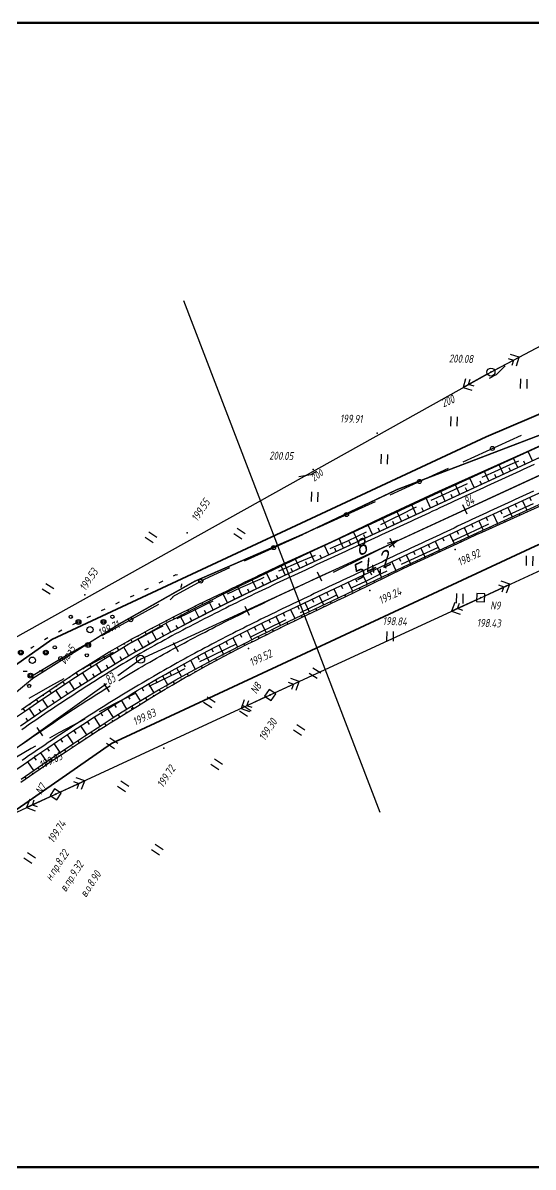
# Model space of a CAD drawing. Header units: millimetres. Extents: x 1808 to 2910, y -1045 to 155.
# Drawn here: x 2013.6 to 2141, y -130.5 to 155.4 of the extents above; entities that cross this region are included whole.
import ezdxf

# ---------------------------------------------------------------- set-up
doc = ezdxf.new("R2010")
doc.units = ezdxf.units.MM
doc.linetypes.add('CONTI', pattern=[0])
for name, color, linetype, lineweight in [('10', 1, 'Continuous', 35), ('КОПИЯ_ОСЬ_13_ОТКОСЫ', 7, 'Continuous', 30), ('КОПИЯ_ОСЬ_ГРАНИЦЫ_ПОЛОС', 7, 'Continuous', 30), ('ОСЬ_ВЕРХ_ПОКРЫТИЯ_ГРАНИЦЫ_ПОЛОС', 7, 'Continuous', 30), ('ОСЬ_ВЕРХ_ПОКРЫТИЯ_ОСЬ', 1, 'Continuous', 30), ('Уклоны ПЧ', 5, 'Continuous', 30)]:
    doc.layers.add(name, color=color, linetype=linetype, lineweight=lineweight)
for name, color, linetype in [('_Оформление', 7, 'Continuous'), ('_Ростелеком', 6, 'Continuous'), ('GOR_BDEFAULT', 212, 'CONTI'), ('NAD_MDEFAULT', 7, 'CONTI'), ('PI_OTDEFAULT', 172, 'CONTI'), ('PI_TTDEFAULT', 5, 'CONTI'), ('PLN_O', 7, 'CONTI'), ('SIT_LDEFAULT', 7, 'CONTI'), ('USLZNDEFAULT', 7, 'CONTI'), ('ZAPSKDEFAULT', 7, 'CONTI'), ('КОПИЯ_ОСЬ_ТАНГЕНСЫ', 1, 'Continuous'), ('ОСЬ_ВЕРХ_ПОКРЫТИЯ_ПИКЕТЫ', 1, 'Continuous')]:
    doc.layers.add(name, color=color, linetype=linetype)
doc.styles.add('eskd', font='isocpeur.ttf', dxfattribs={"width": 1.2, "height": 2})
doc.styles.add('SHRFT', font='isocpeui.ttf')
doc.styles.get("Standard").update_dxf_attribs({"font": 'isocpeui.ttf'})
doc.styles.add('ГОСТ', font='isocpeur.ttf', dxfattribs={"height": 4})
doc.linetypes.add('Связь', pattern='A,12.5,[130,ltypeshp.shx,S=1,R=-30,X=0,Y=0.9],1,[130,ltypeshp.shx,S=1,R=-30,X=0,Y=0.9],1,[130,ltypeshp.shx,S=1,R=-30,X=0,Y=0.9],4.5', length=19)

# ---------------------------------------------------------------- blocks, each defined once
blk = doc.blocks.new('BL_2011')
at = {"color": 0}
for p, q in [((0, 0), (0, 2.4)), ((1.6, 0), (1.6, 2.4))]:
    blk.add_line(p, q, dxfattribs=at)
blk = doc.blocks.new('BL_27')
at = {"color": 0}
for p, q in [((1, 1), (-1, 1)), ((-1, 1), (-1, -1)), ((1, -1), (1, 1)), ((-1, -1), (1, -1))]:
    blk.add_line(p, q, dxfattribs=at)
blk.add_circle((0, 0), 0.1, dxfattribs=at)
blk = doc.blocks.new('BL_26')
at = {"color": 0}
for radius in [1, 0.1]:
    blk.add_circle((0, 0), radius, dxfattribs=at)
blk = doc.blocks.new('BL_2010')
at = {"color": 0}
for centre, radius in [((0, 5.78), 0.4), ((0, 3.46), 0.6), ((0, 3.46), 0.3), ((0, 0), 0.8), ((-5.78, -2.88), 0.4), ((-3.46, -1.74), 0.6), ((-3.46, -1.74), 0.3), ((3.46, -1.74), 0.6), ((3.46, -1.74), 0.3), ((5.78, -2.88), 0.4)]:
    blk.add_circle(centre, radius, dxfattribs=at)
blk = doc.blocks.new('Стрелка')
at = {"layer": 'Уклоны ПЧ', "ltscale": 2}
for points in [[(-0.02, -0.05), (-0.02, 17.97)], [(-0.02, -0.05), (-0.58, 2.62)], [(-0.02, -0.05), (0.53, 2.62)]]:
    blk.add_lwpolyline(points, dxfattribs=at)

msp = doc.modelspace()

# ---------------------------------------------------------------- linework, layer by layer
at = {"linetype": 'Continuous'}
msp.add_line((2053.7, 85.99), (2102.79, -41.86), dxfattribs=at)
at = {"layer": '10'}
for points in [[(2382.69, 127.33), (2304.69, 117.93), (2248.38, 103.31), (2232.75, 96.81), (2234.74, 91.43), (2189.64, 71.97), (2156, 57.46), (2151.97, 61.61), (2129.33, 51.95), (2020.8, 1.33), (1972.53, -32.75), (1978.89, -39.35), (1952.55, -57.17), (1943.27, -65.07), (1934.81, -72.26), (1892.21, -94.53), (1879.6, -105.38), (1875.38, -115.96)], [(2833.66, 67.69), (2735.09, 89.85), (2647.18, 100.83), (2559.51, 104.27), (2471.14, 107.41), (2378.38, 106.69), (2305.8, 97.11), (2295.2, 94.28), (2295.2, 94.28), (2255.3, 73.82), (2141.58, 24.66), (2035.75, -24.69), (1963.91, -74.64), (1919.51, -105.48), (1907.46, -118.26)], [(1907.46, -118.26), (1919.51, -105.48), (1963.91, -74.64), (2035.75, -24.69), (2141.58, 24.66), (2255.3, 73.82), (2295.2, 94.28), (2295.2, 94.28), (2305.8, 97.11), (2378.38, 106.69), (2471.14, 107.41), (2559.51, 104.27), (2647.18, 100.83), (2735.09, 89.85), (2833.66, 67.69)], [(1875.38, -115.96), (1879.6, -105.38), (1892.21, -94.53), (1934.81, -72.26), (1943.27, -65.07), (1952.55, -57.17), (1978.89, -39.35), (1972.53, -32.75), (2020.8, 1.33), (2129.33, 51.95)]]:
    msp.add_lwpolyline(points, dxfattribs=at)
at = {"layer": '_Оформление', "lineweight": 70, "ltscale": 200}
msp.add_lwpolyline([(2884.31, 155.37), (1844.1, 155.37), (1844.1, -130.51), (2884.31, -130.51)], close=True, dxfattribs=at)
at = {"layer": '_Ростелеком', "color": 5, "linetype": 'Связь', "const_width": 0.35}
msp.add_lwpolyline([(2348.12, 120.89), (2321.15, 116.52), (2312.36, 114.96), (2276.78, 106.97), (2276.78, 106.97), (2234.74, 91.43), (2193.36, 73.57), (2156, 57.46), (2107.09, 38.78), (2083.86, 27.75), (2056.52, 15.86), (2037.69, 5.21), (2016.21, -8.3), (1978.89, -39.35), (1949.58, -60.05), (1934.81, -72.26)], dxfattribs=at)
at = {"layer": 'GOR_BDEFAULT', "color": 212, "elevation": 200, "flags": 128}
for points in [[(2134.1, 69.66), (2131.83, 67.48), (2131.62, 67.38), (2131.42, 67.28), (2131.2, 67.18), (2130.98, 67.05), (2130.7, 66.89), (2130.38, 66.7), (2130.05, 66.51)], [(2086.91, 43.25), (2086.77, 43.18), (2086.63, 43.1), (2086.49, 43.04), (2086.33, 42.94), (2086.11, 42.8), (2085.83, 42.63), (2085.49, 42.43), (2082.55, 41.98)]]:
    msp.add_lwpolyline(points, dxfattribs=at)
at = {"layer": 'PI_TTDEFAULT', "color": 5}
for p in [(2130.52, 68.14, 200.08), (2102.11, 52.84, 199.91), (2086.13, 43.78, 200.06), (2054.6, 27.93, 199.55), (2121.58, 23.81, 198.92), (2029.1, 12.51, 199.53), (2100.24, 13.59, 199.24), (2033.68, 1.66, 199.71), (2069.99, -0.91, 199.52), (2075.37, -12.54, 199.3), (2040.77, -15.93, 199.83), (2016.65, -27.81, 199.83), (2048.77, -25.83, 199.72), (2021.77, -37.36, 199.74)]:
    msp.add_point(p, dxfattribs=at)
at = {"layer": 'PLN_O'}
for p, q in [((2123.57, 45.74), (2138.15, 52.34)), ((2105.36, 37.48), (2119.93, 44.09)), ((2087.14, 29.22), (2101.71, 35.82)), ((2068.93, 20.97), (2083.5, 27.57)), ((2059.09, 16.5), (2065.28, 19.31)), ((2051.04, 12.05), (2059.1, 16.48)), ((2033.52, 2.4), (2047.54, 10.12)), ((2024.45, -2.59), (2030.02, 0.47)), ((2016.2, -7.59), (2024.45, -2.59))]:
    msp.add_line(p, q, dxfattribs=at)
for centre in [(2130.86, 49.04), (2112.65, 40.79), (2094.43, 32.53), (2076.22, 24.27), (2058.04, 15.91), (2040.53, 6.26), (2023.04, -3.44)]:
    msp.add_circle(centre, 0.5, dxfattribs=at)
at = {"layer": 'SIT_LDEFAULT', "color": 7}
for p, q in [((2130.52, 68.14), (2148.98, 77.91)), ((2131.4, 68.6), (2137.59, 71.88)), ((2134.82, 71.55), (2136.18, 71.13)), ((2137.59, 71.88), (2135.42, 72.55)), ((2136.92, 69.71), (2137.59, 71.88)), ((2136.18, 71.13), (2135.76, 69.78)), ((1955.86, -29.37), (2130.52, 68.14)), ((2129.64, 67.65), (2123.53, 64.24)), ((2124.15, 66.41), (2123.53, 64.24)), ((2124.93, 65.01), (2125.32, 66.38)), ((2123.53, 64.24), (2125.71, 63.62)), ((2126.29, 64.63), (2124.93, 65.01)), ((2135.35, 45.01), (2137.48, 45.96)), ((2128.33, 41.9), (2130.58, 42.9)), ((2130.58, 42.9), (2135.35, 45.01)), ((2121.27, 38.73), (2124.69, 40.26)), ((2117.24, 36.91), (2121.27, 38.73)), ((2111.18, 34.09), (2111.95, 34.45)), ((2115.57, 36.13), (2117.24, 36.91)), ((2127.95, 11.76), (2180.61, 36.07)), ((2141.06, 35.24), (2136.62, 33.2)), ((2105.65, 31.34), (2108.42, 32.72)), ((2108.42, 32.72), (2111.18, 34.09)), ((2136.62, 33.2), (2133.53, 31.78)), ((2103, 30.01), (2105.65, 31.34)), ((2127.83, 29.15), (2123.88, 27.32)), ((2129.91, 30.11), (2127.83, 29.15)), ((2091.3, 24.43), (2094.56, 25.9)), ((2094.56, 25.9), (2097.36, 27.22)), ((2097.36, 27.22), (2099.41, 28.22)), ((2123.88, 27.32), (2120.82, 25.92)), ((2090.34, 24.01), (2091.3, 24.43)), ((2114.38, 22.94), (2111.33, 21.54)), ((2117.19, 24.23), (2114.38, 22.94)), ((2077.79, 18.59), (2082.67, 20.7)), ((2082.67, 20.7), (2086.67, 22.42)), ((2108.29, 20.12), (2108.11, 20.04)), ((2111.33, 21.54), (2108.29, 20.12)), ((2051.24, 17.25), (2051.85, 17.52)), ((2051.86, 17.5), (2052.18, 17.59)), ((2077.49, 18.46), (2077.79, 18.59)), ((2102.2, 17.28), (2099.16, 15.84)), ((2104.48, 18.36), (2102.2, 17.28)), ((2047.65, 15.49), (2048.43, 15.88)), ((2048.43, 15.9), (2048.53, 15.95)), ((2053.07, 14.39), (2052.99, 14.26)), ((2053.19, 14.86), (2053.07, 14.39)), ((2053.23, 15.23), (2053.19, 14.86)), ((2068.06, 14.28), (2072.84, 16.42)), ((2072.84, 16.42), (2073.83, 16.85)), ((2099.16, 15.84), (2095.77, 14.21)), ((2128.85, 12.18), (2135.21, 15.12)), ((2132.43, 14.94), (2133.76, 14.45)), ((2135.21, 15.12), (2133.09, 15.9)), ((2133.76, 14.45), (2133.27, 13.12)), ((2134.43, 12.99), (2135.21, 15.12)), ((2040.46, 11.99), (2041.36, 12.42)), ((2044.07, 13.72), (2044.42, 13.89)), ((2044.42, 13.89), (2044.96, 14.16)), ((2050.71, 11.52), (2050.41, 11.22)), ((2051.1, 11.94), (2050.7, 11.53)), ((2064.71, 12.73), (2068.06, 14.28)), ((2075.37, -12.54), (2127.95, 11.76)), ((2091.77, 12.28), (2087.34, 10.14)), ((2091.85, 12.32), (2091.77, 12.28)), ((2095.77, 14.21), (2095.45, 14.06)), ((2033.24, 8.53), (2034.14, 8.96)), ((2036.85, 10.26), (2037.75, 10.69)), ((2055.41, 8.18), (2059.56, 10.25)), ((2059.56, 10.25), (2061.1, 11.01)), ((2087.34, 10.14), (2082.85, 7.96)), ((2127.04, 11.34), (2120.69, 8.41)), ((2121.47, 10.53), (2120.69, 8.41)), ((2122.14, 9.08), (2122.63, 10.41)), ((2123.47, 8.59), (2122.14, 9.08)), ((2029.64, 6.78), (2030.55, 7.22)), ((2052.15, 6.53), (2055.41, 8.18)), ((2079.24, 6.21), (2077.92, 5.56)), ((2120.69, 8.41), (2122.81, 7.63)), ((2022.47, 3.24), (2023.35, 3.7)), ((2026.04, 5.03), (2026.94, 5.47)), ((2043.12, 1.84), (2047.16, 3.94)), ((2047.16, 3.95), (2048.6, 4.7)), ((2073.29, 3.32), (2070.26, 1.84)), ((2077.92, 5.56), (2073.3, 3.31)), ((2018.99, 1.28), (2019.83, 1.78)), ((2039.75, 0.04), (2043.12, 1.84)), ((2066.67, 0.07), (2064.79, -0.84)), ((2015.6, -0.85), (2015.94, -0.63)), ((2015.94, -0.63), (2016.44, -0.32)), ((2031.69, -4.25), (2035.4, -2.27)), ((2035.4, -2.27), (2036.22, -1.84)), ((2064.79, -0.84), (2060.51, -2.92)), ((2027.98, -6.24), (2031.69, -4.25)), ((2060.51, -2.92), (2057.67, -4.29)), ((2014.52, -6.7), (2013.7, -6.72)), ((2014.7, -6.7), (2014.52, -6.7)), ((2018.32, -6.56), (2017.7, -6.6)), ((2018.69, -6.55), (2018.32, -6.56)), ((2020.59, -10.27), (2023.88, -8.46)), ((2027.4, -6.56), (2027.98, -6.24)), ((2051.95, -7.06), (2047.82, -9.1)), ((2054.07, -6.03), (2051.95, -7.06)), ((2082.63, -9.18), (2080.51, -8.4)), ((2016.92, -12.33), (2020.59, -10.27)), ((2047.82, -9.1), (2045.09, -10.45)), ((2076.28, -12.12), (2082.63, -9.18)), ((2079.85, -9.37), (2081.18, -9.85)), ((2081.18, -9.85), (2080.69, -11.18)), ((2081.85, -11.31), (2082.63, -9.18)), ((2015.17, -13.34), (2016.92, -12.33)), ((2021.77, -37.36), (2075.37, -12.54)), ((2040.18, -12.91), (2036.65, -14.7)), ((2041.51, -12.22), (2040.18, -12.9)), ((2074.46, -12.96), (2068.11, -15.9)), ((2068.89, -13.78), (2068.11, -15.9)), ((2069.56, -15.23), (2070.05, -13.9)), ((2033.11, -16.51), (2032.61, -16.77)), ((2036.65, -14.7), (2033.11, -16.51)), ((2068.11, -15.9), (2070.23, -16.68)), ((2070.89, -15.71), (2069.56, -15.23)), ((2029.06, -18.6), (2026.07, -20.17)), ((2022.58, -22.04), (2020.25, -23.33)), ((2026.07, -20.17), (2022.58, -22.04)), ((2016.77, -25.3), (2015.67, -25.92)), ((2015.67, -25.92), (2011.96, -28.11)), ((2022.68, -36.94), (2029.04, -34)), ((2026.26, -34.19), (2027.59, -34.67)), ((2029.04, -34), (2026.91, -33.21)), ((2028.26, -36.12), (2029.04, -34)), ((2027.59, -34.67), (2027.09, -36)), ((1957.51, -66.96), (2021.77, -37.36)), ((2020.87, -37.78), (2014.51, -40.7)), ((2015.3, -38.58), (2014.51, -40.7)), ((2015.96, -40.04), (2016.45, -38.71)), ((2014.51, -40.7), (2016.63, -41.49)), ((2017.28, -40.53), (2015.96, -40.04))]:
    msp.add_line(p, q, dxfattribs=at)
at = {"layer": 'КОПИЯ_ОСЬ_13_ОТКОСЫ'}
for points in [[(2012.04, -18.04), (2014.27, -16.48), (2017.02, -14.59), (2020.36, -12.31), (2023.73, -10.06), (2025.56, -8.85), (2030.26, -5.82), (2033.85, -3.56), (2036.97, -1.65), (2040.1, 0.23), (2043.38, 2.1), (2048.29, 4.81), (2050.09, 5.78), (2051.44, 6.49), (2056.39, 9.07), (2060.92, 11.35), (2062.74, 12.25), (2065.46, 13.59), (2066.82, 14.25), (2070.67, 16.14), (2074.53, 18.01), (2078.16, 19.75), (2081.79, 21.47), (2086.33, 23.6), (2103.11, 31.41), (2117.59, 38.09), (2157.12, 56.16)], [(2012.04, -18.04), (2014.27, -16.48), (2017.02, -14.59), (2020.36, -12.31), (2023.73, -10.06), (2025.56, -8.85), (2030.26, -5.82), (2033.85, -3.56), (2036.97, -1.65), (2040.1, 0.23), (2043.38, 2.1), (2048.29, 4.81), (2050.09, 5.78), (2051.44, 6.49), (2056.39, 9.07), (2060.92, 11.35), (2062.74, 12.25), (2065.46, 13.59), (2066.82, 14.25), (2070.67, 16.14), (2074.53, 18.01), (2078.16, 19.75), (2081.79, 21.47), (2086.33, 23.6), (2103.11, 31.41), (2117.59, 38.09), (2157.12, 56.16)], [(2012.96, -20.27), (2019.19, -16), (2024.64, -12.37), (2027.25, -10.67), (2029.87, -8.99), (2032.5, -7.32), (2035.15, -5.68), (2037.75, -4.1), (2040.36, -2.55), (2043.36, -0.81), (2046.39, 0.91), (2049.05, 2.38), (2051.71, 3.82), (2056.63, 6.41), (2062.02, 9.16), (2065.4, 10.85), (2068.79, 12.51), (2071.51, 13.82), (2074.68, 15.33), (2078.32, 17.05), (2083.31, 19.38), (2096.32, 25.4), (2158.15, 53.92)], [(2013.21, -16.19), (2016.75, -13.74), (2020.3, -11.32), (2023.12, -9.43), (2025.94, -7.56), (2027.22, -6.72), (2028.07, -6.17), (2029.8, -5.09), (2033.85, -2.59), (2035.16, -1.79), (2036.04, -1.28), (2037.82, -0.26), (2039.15, 0.51), (2039.75, 0.84), (2040.82, 1.44), (2042.62, 2.42), (2043.52, 2.91), (2045.32, 3.87), (2047.12, 4.83), (2048.03, 5.3), (2050.29, 6.48), (2051.2, 6.94), (2053.01, 7.86), (2055.28, 9), (2057.56, 10.13), (2058.93, 10.8), (2061.21, 11.9), (2063.5, 12.99), (2064.42, 13.42), (2066.24, 14.29), (2066.7, 14.5), (2067.15, 14.73), (2068.06, 15.17), (2068.97, 15.61), (2071.7, 16.93), (2072.61, 17.36), (2073.52, 17.79), (2077.16, 19.52), (2078.98, 20.36), (2081.71, 21.64), (2082.62, 22.06), (2083.54, 22.47), (2089, 25), (2090.82, 25.82), (2103.02, 31.6), (2117.47, 38.35), (2122.53, 40.63), (2139.4, 48.22), (2144.32, 50.45)], [(2134.44, 45.99), (2134.52, 45.83)], [(2137.25, 44.28), (2136.18, 46.59)], [(2136.27, 46.81), (2136.29, 46.76)], [(2138.09, 47.63), (2138.15, 47.49)], [(2139.06, 45.12), (2138.71, 45.89)], [(2140.88, 45.95), (2139.82, 48.25)], [(2139.91, 48.45), (2139.94, 48.41)], [(2129.98, 40.93), (2128.91, 43.26)], [(2128.97, 43.53), (2129, 43.46)], [(2130.79, 44.35), (2130.88, 44.16)], [(2133.61, 42.6), (2132.54, 44.92)], [(2132.62, 45.17), (2132.65, 45.11)], [(2135.43, 43.44), (2135.07, 44.21)], [(2010.36, -32.24), (2013.63, -29.97), (2017.32, -27.43), (2019.79, -25.75), (2022.26, -24.09), (2025.97, -21.62), (2029.71, -19.18), (2031.1, -18.28), (2032.77, -17.22), (2035.55, -15.47), (2038.36, -13.74), (2039.62, -12.97), (2040.89, -12.21), (2042.16, -11.45), (2043.44, -10.7), (2044.71, -9.96), (2047.58, -8.29), (2049.29, -7.31), (2050.14, -6.82), (2054.01, -4.64), (2058.35, -2.29), (2060.1, -1.36), (2061.41, -0.66), (2063.17, 0.25), (2065.37, 1.39), (2067.14, 2.28), (2068.47, 2.96), (2071.13, 4.29), (2073.8, 5.61), (2076.48, 6.92), (2079.17, 8.22), (2081.86, 9.51), (2087.26, 12.07), (2127.08, 30.78), (2148.78, 40.79)], [(2121.68, 40.25), (2121.71, 40.16)], [(2123.5, 41.07), (2123.6, 40.84)], [(2126.35, 39.25), (2125.27, 41.6)], [(2125.32, 41.89), (2125.36, 41.81)], [(2127.15, 42.71), (2127.24, 42.5)], [(2128.17, 40.09), (2127.81, 40.87)], [(2131.8, 41.76), (2131.44, 42.54)], [(2013.05, -34.32), (2016.33, -32.08), (2020.84, -29.03), (2024.12, -26.83), (2027.42, -24.66), (2032.52, -21.37), (2034.17, -20.31), (2035.41, -19.52), (2037.07, -18.47), (2040.54, -16.33), (2041.37, -15.82), (2042.2, -15.3), (2044.76, -13.72), (2047.33, -12.16), (2048.34, -11.57), (2049.17, -11.07), (2050.85, -10.08), (2051.7, -9.59), (2054.24, -8.13), (2055.09, -7.65), (2055.52, -7.41), (2058.08, -5.98), (2059.37, -5.27), (2062.83, -3.41), (2063.7, -2.95), (2067.19, -1.12), (2068.06, -0.67), (2068.94, -0.22), (2069.82, 0.22), (2071.59, 1.1), (2073.35, 1.99), (2074.24, 2.43), (2076.02, 3.29), (2077.79, 4.17), (2078.68, 4.61), (2080.47, 5.46), (2081.36, 5.9), (2083.15, 6.77), (2085.84, 8.05), (2087.63, 8.92), (2090.33, 10.2), (2092.13, 11.06), (2093.93, 11.91), (2096.64, 13.22), (2108.76, 19.17), (2123.25, 25.83), (2126.93, 27.51), (2128.3, 28.13), (2151.92, 38.77)], [(2013.14, -33.6), (2016.41, -31.33), (2019.67, -29.08), (2026.23, -24.65), (2028.97, -22.84), (2033.37, -19.97), (2035.86, -18.37), (2038.36, -16.79), (2041.12, -15.07), (2043.9, -13.39), (2047.48, -11.26), (2049.26, -10.23), (2051.8, -8.77), (2054.36, -7.34), (2058.67, -4.98), (2063.88, -2.23), (2069.59, 0.68), (2071.8, 1.79), (2074.46, 3.1), (2076.68, 4.19), (2079.81, 5.7), (2085.18, 8.28), (2090.82, 10.94), (2096.45, 13.62), (2108.63, 19.45), (2123.11, 26.12), (2128.15, 28.46), (2149.89, 38.39)], [(2013.14, -33.6), (2016.41, -31.33), (2019.67, -29.08), (2026.23, -24.65), (2028.97, -22.84), (2033.37, -19.97), (2035.86, -18.37), (2038.36, -16.79), (2041.12, -15.07), (2043.9, -13.39), (2047.48, -11.26), (2049.26, -10.23), (2051.8, -8.77), (2054.36, -7.34), (2058.67, -4.99), (2063.88, -2.23), (2069.59, 0.68), (2071.8, 1.79), (2074.46, 3.1), (2076.68, 4.19), (2079.81, 5.7), (2085.18, 8.28), (2090.82, 10.94), (2096.45, 13.62), (2108.63, 19.45), (2123.11, 26.12), (2128.15, 28.46), (2149.89, 38.39)], [(2116.21, 37.76), (2116.33, 37.51)], [(2119.09, 35.9), (2117.99, 38.27)], [(2118.03, 38.6), (2118.07, 38.51)], [(2119.85, 39.42), (2119.97, 39.17)], [(2120.9, 36.74), (2120.54, 37.53)], [(2122.72, 37.58), (2121.63, 39.93)], [(2124.53, 38.41), (2124.17, 39.2)], [(2108.97, 34.38), (2109.07, 34.16)], [(2111.82, 32.55), (2110.73, 34.92)], [(2110.78, 35.22), (2110.81, 35.15)], [(2112.59, 36.07), (2112.7, 35.83)], [(2115.45, 34.22), (2114.36, 36.6)], [(2114.4, 36.91), (2114.44, 36.84)], [(2117.27, 35.06), (2116.91, 35.85)], [(2134.73, 34.31), (2135.81, 31.96)], [(2136.54, 35.15), (2136.9, 34.36)], [(2138.36, 35.99), (2139.45, 33.62)], [(2140.17, 36.82), (2140.54, 36.04)], [(2104.56, 29.2), (2103.46, 31.57)], [(2103.53, 31.84), (2103.56, 31.78)], [(2105.34, 32.69), (2105.44, 32.48)], [(2108.19, 30.87), (2107.09, 33.25)], [(2107.15, 33.53), (2107.18, 33.46)], [(2110.01, 31.71), (2109.64, 32.5)], [(2113.64, 33.39), (2113.27, 34.18)], [(2129.28, 31.8), (2129.64, 31.02)], [(2131.09, 32.63), (2132.17, 30.3)], [(2132.91, 33.47), (2133.27, 32.69)], [(2135.89, 31.55), (2135.83, 31.67)], [(2137.71, 32.37), (2137.54, 32.75)], [(2139.53, 33.19), (2139.48, 33.32)], [(2098.1, 29.27), (2098.18, 29.11)], [(2100.93, 27.52), (2099.84, 29.88)], [(2099.91, 30.13), (2099.94, 30.08)], [(2101.72, 30.99), (2101.81, 30.8)], [(2102.74, 28.36), (2102.38, 29.15)], [(2106.37, 30.03), (2106.01, 30.83)], [(2123.84, 29.26), (2124.92, 26.96)], [(2125.65, 30.11), (2126.01, 29.34)], [(2127.46, 30.96), (2128.53, 28.63)], [(2130.42, 29.08), (2130.26, 29.42)], [(2132.24, 29.9), (2132.19, 30.02)], [(2134.06, 30.73), (2133.9, 31.09)], [(2090.88, 25.85), (2090.93, 25.74)], [(2093.66, 24.17), (2092.58, 26.51)], [(2092.68, 26.7), (2092.7, 26.67)], [(2094.49, 27.56), (2094.55, 27.43)], [(2095.48, 25.01), (2095.12, 25.79)], [(2097.29, 25.85), (2096.21, 28.2)], [(2096.3, 28.42), (2096.32, 28.37)], [(2099.11, 26.68), (2098.75, 27.47)], [(2116.6, 25.86), (2117.66, 23.61)], [(2118.41, 26.71), (2118.76, 25.96)], [(2120.22, 27.56), (2121.29, 25.28)], [(2122.03, 28.41), (2122.39, 27.65)], [(2123.13, 25.77), (2123, 26.07)], [(2124.95, 26.61), (2124.91, 26.7)], [(2126.77, 27.44), (2126.63, 27.75)], [(2128.59, 28.26), (2128.55, 28.37)], [(2086.4, 20.81), (2085.33, 23.13)], [(2085.42, 23.34), (2085.45, 23.29)], [(2087.24, 24.18), (2087.3, 24.05)], [(2090.03, 22.49), (2088.95, 24.82)], [(2089.05, 25.02), (2089.07, 24.98)], [(2091.85, 23.33), (2091.49, 24.11)], [(2111.17, 23.31), (2111.51, 22.58)], [(2112.98, 24.16), (2114.02, 21.94)], [(2114.79, 25.01), (2115.14, 24.27)], [(2117.68, 23.27), (2117.64, 23.37)], [(2119.5, 24.1), (2119.36, 24.4)], [(2121.32, 24.94), (2121.27, 25.04)], [(2079.98, 20.83), (2080.06, 20.65)], [(2082.77, 19.13), (2081.7, 21.42)], [(2081.79, 21.67), (2081.82, 21.61)], [(2083.61, 22.5), (2083.68, 22.35)], [(2084.58, 19.97), (2084.23, 20.74)], [(2088.22, 21.65), (2087.86, 22.42)], [(2105.74, 20.76), (2106.77, 18.56)], [(2107.55, 21.61), (2107.89, 20.87)], [(2109.36, 22.46), (2110.39, 20.26)], [(2110.41, 19.93), (2110.37, 20.02)], [(2112.23, 20.76), (2112.1, 21.05)], [(2114.05, 21.6), (2114, 21.69)], [(2115.86, 22.43), (2115.73, 22.72)], [(2072.74, 17.42), (2072.84, 17.2)], [(2075.53, 15.73), (2074.47, 17.98)], [(2074.55, 18.28), (2074.58, 18.2)], [(2076.35, 19.13), (2076.45, 18.93)], [(2077.34, 16.59), (2076.98, 17.34)], [(2079.15, 17.44), (2078.08, 19.71)], [(2078.16, 19.98), (2078.2, 19.91)], [(2080.96, 18.28), (2080.6, 19.04)], [(2098.5, 17.35), (2099.55, 15.11)], [(2100.31, 18.2), (2100.66, 17.46)], [(2102.12, 19.05), (2103.16, 16.84)], [(2103.93, 19.9), (2104.28, 19.17)], [(2105.01, 17.33), (2104.85, 17.64)], [(2106.8, 18.21), (2106.75, 18.31)], [(2108.6, 19.09), (2108.46, 19.37)], [(2068.31, 12.27), (2067.25, 14.46)], [(2067.33, 14.81), (2067.38, 14.73)], [(2069.13, 15.68), (2069.25, 15.44)], [(2071.92, 14.01), (2070.86, 16.23)], [(2070.93, 16.56), (2070.97, 16.48)], [(2073.72, 14.88), (2073.37, 15.61)], [(2093.07, 14.8), (2093.43, 14.04)], [(2094.88, 15.65), (2095.94, 13.38)], [(2096.69, 16.5), (2097.04, 15.75)], [(2099.62, 14.68), (2099.56, 14.81)], [(2101.42, 15.56), (2101.24, 15.92)], [(2103.21, 16.45), (2103.15, 16.56)], [(2061.92, 12.23), (2062.07, 11.92)], [(2064.72, 10.51), (2063.64, 12.7)], [(2063.72, 13.09), (2063.77, 12.99)], [(2065.53, 13.95), (2065.66, 13.68)], [(2066.52, 11.4), (2066.16, 12.13)], [(2070.11, 13.15), (2069.76, 13.87)], [(2087.64, 12.25), (2088.72, 9.95)], [(2089.45, 13.1), (2089.81, 12.33)], [(2091.26, 13.95), (2092.33, 11.66)], [(2094.23, 12.06), (2094.03, 12.47)], [(2096.03, 12.92), (2095.96, 13.06)], [(2097.83, 13.8), (2097.63, 14.19)], [(2054.73, 8.72), (2054.94, 8.31)], [(2057.58, 6.9), (2056.46, 9.1)], [(2056.52, 9.61), (2056.59, 9.47)], [(2058.31, 10.5), (2058.49, 10.13)], [(2061.15, 8.72), (2060.03, 10.9)], [(2060.11, 11.37), (2060.17, 11.25)], [(2062.93, 9.62), (2062.57, 10.35)], [(2080.41, 8.81), (2081.51, 6.52)], [(2082.22, 9.68), (2082.58, 8.91)], [(2084.02, 10.54), (2085.11, 8.24)], [(2085.83, 11.39), (2086.19, 10.63)], [(2087, 8.61), (2086.8, 9.04)], [(2088.81, 9.47), (2088.74, 9.62)], [(2090.62, 10.33), (2090.42, 10.75)], [(2092.42, 11.2), (2092.35, 11.34)], [(2049.38, 6.01), (2049.47, 5.84)], [(2051.16, 6.92), (2051.39, 6.47)], [(2054.04, 5.05), (2052.88, 7.24)], [(2052.94, 7.83), (2053.02, 7.68)], [(2055.81, 5.98), (2055.42, 6.71)], [(2059.37, 7.81), (2058.99, 8.54)], [(2075.01, 6.2), (2075.38, 5.44)], [(2076.81, 7.08), (2077.92, 4.79)], [(2078.61, 7.95), (2078.98, 7.18)], [(2081.6, 6.01), (2081.52, 6.16)], [(2083.4, 6.89), (2083.19, 7.32)], [(2085.2, 7.75), (2085.13, 7.89)], [(2044.07, 3.21), (2044.37, 2.65)], [(2047, 1.25), (2045.79, 3.43)], [(2045.84, 4.15), (2045.93, 3.96)], [(2047.6, 5.08), (2047.87, 4.58)], [(2048.75, 2.22), (2048.35, 2.94)], [(2050.51, 3.17), (2049.32, 5.36)], [(2052.27, 4.12), (2051.88, 4.85)], [(2069.63, 3.54), (2070.77, 1.27)], [(2071.42, 4.43), (2071.8, 3.68)], [(2073.22, 5.32), (2074.34, 3.04)], [(2076.2, 3.39), (2075.98, 3.84)], [(2078, 4.27), (2077.92, 4.43)], [(2079.8, 5.14), (2079.58, 5.59)], [(2038.82, 0.31), (2038.94, 0.09)], [(2040.56, 1.29), (2040.9, 0.68)], [(2043.52, -0.72), (2042.27, 1.47)], [(2042.31, 2.26), (2042.42, 2.05)], [(2045.26, 0.27), (2044.84, 1)], [(2064.28, 0.82), (2064.67, 0.07)], [(2066.06, 1.74), (2067.22, -0.53)], [(2067.85, 2.64), (2068.23, 1.89)], [(2069.04, -0.17), (2068.81, 0.28)], [(2070.83, 0.72), (2070.75, 0.88)], [(2072.61, 1.62), (2072.38, 2.08)], [(2074.4, 2.51), (2074.33, 2.66)], [(2033.64, -2.72), (2034.07, -3.42)], [(2036.63, -4.78), (2035.33, -2.64)], [(2035.35, -1.68), (2035.49, -1.92)], [(2037.08, -0.68), (2037.46, -1.35)], [(2040.06, -2.73), (2038.78, -0.56)], [(2041.78, -1.72), (2041.36, -0.99)], [(2058.97, -1.96), (2060.16, -4.2)], [(2060.74, -1.02), (2061.13, -1.77)], [(2062.51, -0.09), (2063.68, -2.34)], [(2063.71, -2.94), (2063.63, -2.77)], [(2065.49, -2.01), (2065.24, -1.54)], [(2067.26, -1.09), (2067.18, -0.93)], [(2030.23, -4.82), (2030.68, -5.55)], [(2033.22, -6.88), (2031.91, -4.78)], [(2031.94, -3.77), (2032.09, -4.01)], [(2034.92, -5.82), (2034.49, -5.12)], [(2038.34, -3.75), (2037.91, -3.03)], [(2053.7, -4.82), (2054.11, -5.55)], [(2055.45, -3.86), (2056.66, -6.08)], [(2057.21, -2.91), (2057.61, -3.65)], [(2058.43, -5.79), (2058.15, -5.27)], [(2060.19, -4.83), (2060.1, -4.66)], [(2061.95, -3.89), (2061.69, -3.39)], [(2025.18, -8.06), (2025.34, -8.3)], [(2026.86, -6.96), (2027.34, -7.7)], [(2029.83, -9.01), (2028.52, -6.94)], [(2028.54, -5.88), (2028.7, -6.13)], [(2031.52, -7.94), (2031.09, -7.25)], [(2048.47, -7.78), (2049.73, -9.96)], [(2050.21, -6.78), (2050.62, -7.51)], [(2051.95, -5.8), (2053.18, -7.99)], [(2053.2, -8.72), (2053.09, -8.53)], [(2054.94, -7.73), (2054.63, -7.19)], [(2056.68, -6.76), (2056.58, -6.58)], [(2020.19, -11.39), (2020.68, -12.1)], [(2023.13, -13.38), (2021.79, -11.36)], [(2021.85, -10.27), (2022.01, -10.51)], [(2023.52, -9.16), (2024, -9.88)], [(2026.47, -11.17), (2025.14, -9.13)], [(2028.15, -10.09), (2027.71, -9.4)], [(2043.29, -10.79), (2043.72, -11.52)], [(2045.01, -9.78), (2046.28, -11.97)], [(2046.74, -8.78), (2047.17, -9.51)], [(2048.02, -11.75), (2047.67, -11.16)], [(2049.74, -10.73), (2049.62, -10.53)], [(2051.47, -9.72), (2051.14, -9.15)], [(2016.89, -13.64), (2017.37, -14.35)], [(2019.8, -15.6), (2018.47, -13.6)], [(2018.54, -12.51), (2018.7, -12.75)], [(2021.47, -14.49), (2021.02, -13.82)], [(2024.8, -12.27), (2024.35, -11.59)], [(2038.14, -13.87), (2039.49, -16.08)], [(2039.85, -12.84), (2040.29, -13.57)], [(2041.56, -11.81), (2042.87, -14)], [(2044.6, -13.82), (2044.22, -13.2)], [(2046.3, -12.78), (2046.18, -12.57)], [(2013.6, -15.92), (2014.08, -16.61)], [(2016.5, -17.85), (2015.15, -15.88)], [(2015.24, -14.78), (2015.4, -15.01)], [(2018.15, -16.72), (2017.7, -16.06)], [(2033.04, -17.04), (2033.52, -17.79)], [(2034.74, -15.98), (2036.13, -18.2)], [(2036.43, -14.92), (2036.89, -15.66)], [(2039.49, -16.98), (2039.36, -16.76)], [(2041.2, -15.92), (2040.79, -15.27)], [(2042.89, -14.87), (2042.76, -14.65)], [(2014.85, -18.98), (2014.4, -18.33)], [(2029.68, -19.2), (2030.16, -19.95)], [(2031.36, -18.12), (2032.78, -20.35)], [(2034.41, -20.16), (2034.02, -19.55)], [(2036.1, -19.09), (2035.97, -18.88)], [(2037.79, -18.03), (2037.4, -17.39)], [(2024.66, -22.49), (2026.13, -24.72)], [(2026.33, -21.39), (2026.82, -22.13)], [(2028, -20.29), (2029.46, -22.52)], [(2031.04, -22.32), (2030.66, -21.73)], [(2032.72, -21.23), (2032.6, -21.04)], [(2021.33, -24.71), (2022.84, -26.94)], [(2022.99, -23.6), (2023.49, -24.34)], [(2026.01, -25.59), (2025.89, -25.41)], [(2027.68, -24.49), (2027.32, -23.93)], [(2029.36, -23.4), (2029.24, -23.22)], [(2016.37, -28.09), (2016.88, -28.83)], [(2018.02, -26.96), (2019.53, -29.18)], [(2019.67, -25.83), (2020.18, -26.57)], [(2021.02, -28.91), (2020.67, -28.4)], [(2022.68, -27.8), (2022.56, -27.63)], [(2024.34, -26.69), (2023.99, -26.16)], [(2014.72, -29.22), (2016.25, -31.44)], [(2017.7, -31.15), (2017.37, -30.67)], [(2019.36, -30.03), (2019.25, -29.87)], [(2014.39, -33.4), (2014.08, -32.94)], [(2016.05, -32.27), (2015.94, -32.12)]]:
    msp.add_lwpolyline(points, dxfattribs=at)
at = {"layer": 'КОПИЯ_ОСЬ_ГРАНИЦЫ_ПОЛОС'}
msp.add_lwpolyline([(2141.31, 45.06), (2140.41, 44.64), (2139.5, 44.22), (2138.59, 43.8), (2137.69, 43.39), (2136.78, 42.97), (2135.87, 42.55), (2134.96, 42.13), (2134.06, 41.71), (2133.15, 41.29), (2132.24, 40.87), (2131.33, 40.45), (2130.43, 40.04), (2129.52, 39.62), (2128.61, 39.2), (2127.71, 38.78), (2126.8, 38.36), (2125.89, 37.94), (2124.98, 37.52), (2124.08, 37.1), (2123.17, 36.69), (2122.26, 36.27), (2121.35, 35.85), (2120.45, 35.43), (2119.54, 35.01), (2118.63, 34.59), (2117.73, 34.17), (2116.82, 33.75), (2115.91, 33.34), (2115, 32.92), (2114.1, 32.5), (2113.19, 32.08), (2112.28, 31.66), (2111.37, 31.24), (2110.47, 30.82), (2109.56, 30.41), (2108.65, 29.99), (2107.75, 29.57), (2106.84, 29.15), (2105.93, 28.73), (2105.02, 28.31), (2104.12, 27.89), (2103.21, 27.47), (2102.3, 27.06), (2101.39, 26.64), (2100.49, 26.22), (2099.58, 25.8), (2098.67, 25.38), (2097.76, 24.96), (2096.86, 24.54), (2095.95, 24.12), (2095.04, 23.71), (2094.14, 23.29), (2093.23, 22.87), (2092.32, 22.45), (2091.41, 22.03), (2090.51, 21.61), (2089.6, 21.19), (2088.69, 20.77), (2087.78, 20.35), (2086.88, 19.93), (2085.97, 19.51), (2085.06, 19.09), (2084.15, 18.67), (2083.24, 18.25), (2082.34, 17.83), (2081.43, 17.4), (2080.52, 16.98), (2079.61, 16.56), (2078.71, 16.13), (2077.8, 15.7), (2076.89, 15.28), (2075.99, 14.85), (2075.08, 14.42), (2074.18, 13.99), (2073.27, 13.55), (2072.37, 13.12), (2071.46, 12.69), (2070.56, 12.25), (2069.65, 11.81), (2068.75, 11.38), (2067.85, 10.94), (2066.95, 10.49), (2066.05, 10.05), (2065.15, 9.61), (2064.25, 9.16), (2063.35, 8.71), (2062.45, 8.26), (2061.55, 7.81), (2060.65, 7.35), (2059.76, 6.9), (2058.86, 6.44), (2057.97, 5.98), (2057.07, 5.52), (2056.18, 5.05), (2055.29, 4.59), (2054.4, 4.12), (2053.51, 3.65), (2052.62, 3.17), (2051.73, 2.7), (2050.84, 2.22), (2049.96, 1.74), (2049.07, 1.25), (2048.19, 0.77), (2047.31, 0.28), (2046.43, -0.22), (2045.55, -0.71), (2044.67, -1.21), (2043.8, -1.71), (2042.92, -2.21), (2042.05, -2.72), (2041.18, -3.23), (2040.31, -3.74), (2039.44, -4.25), (2038.58, -4.77), (2037.71, -5.29), (2036.85, -5.82), (2035.99, -6.34), (2035.13, -6.87), (2034.27, -7.4), (2033.42, -7.93), (2032.56, -8.46), (2031.71, -9), (2030.86, -9.54), (2030.01, -10.08), (2029.16, -10.62), (2028.32, -11.17), (2027.47, -11.71), (2026.63, -12.26), (2025.79, -12.81), (2024.95, -13.37), (2024.11, -13.92), (2023.27, -14.47), (2022.43, -15.03), (2021.6, -15.59), (2020.76, -16.15), (2019.93, -16.71), (2019.1, -17.27), (2018.27, -17.84), (2017.44, -18.4), (2016.61, -18.97), (2015.78, -19.54), (2014.95, -20.11), (2014.13, -20.68), (2013.3, -21.25)], dxfattribs=at)
at = {"layer": 'КОПИЯ_ОСЬ_ТАНГЕНСЫ'}
for p, q in [((2043.01, -3.61), (2215.09, 75.8)), ((2037.35, -7.65), (2043.01, -3.61)), ((1882.38, -118.26), (2034.48, -9.69))]:
    msp.add_line(p, q, dxfattribs=at)
msp.add_circle((2043.01, -3.61), 1, dxfattribs=at)
at = {"layer": 'ОСЬ_ВЕРХ_ПОКРЫТИЯ_ГРАНИЦЫ_ПОЛОС'}
for points in [[(2012.96, -20.27), (2019.19, -16), (2024.64, -12.37), (2027.25, -10.67), (2029.87, -8.99), (2032.72, -7.19), (2035.58, -5.42), (2038.18, -3.84), (2040.79, -2.29), (2043.14, -0.93), (2045.51, 0.41), (2048.16, 1.89), (2050.82, 3.34), (2055.73, 5.95), (2061.12, 8.71), (2067.44, 11.85), (2070.15, 13.17), (2072.87, 14.47), (2076.05, 15.98), (2080.13, 17.9), (2086.04, 20.65), (2158.15, 53.92)], [(2010.36, -32.24), (2013.63, -29.97), (2017.32, -27.43), (2019.79, -25.75), (2022.26, -24.09), (2025.97, -21.62), (2029.71, -19.18), (2031.1, -18.28), (2032.77, -17.22), (2035.55, -15.47), (2038.36, -13.74), (2039.62, -12.97), (2040.89, -12.21), (2042.16, -11.45), (2043.44, -10.7), (2044.71, -9.96), (2047.58, -8.29), (2049.29, -7.31), (2050.14, -6.82), (2054.01, -4.64), (2058.35, -2.29), (2060.1, -1.36), (2061.41, -0.66), (2063.17, 0.25), (2065.37, 1.39), (2067.14, 2.28), (2068.47, 2.96), (2071.13, 4.29), (2073.8, 5.61), (2076.48, 6.92), (2079.17, 8.22), (2081.86, 9.51), (2087.26, 12.07), (2127.08, 30.78), (2148.78, 40.79)], [(2141.13, 38.36), (2140.22, 37.95), (2139.32, 37.53), (2138.41, 37.11), (2137.51, 36.7), (2136.6, 36.28), (2135.7, 35.86), (2134.8, 35.44), (2133.89, 35.03), (2132.99, 34.61), (2132.08, 34.19), (2131.18, 33.77), (2130.27, 33.36), (2129.37, 32.94), (2128.47, 32.52), (2127.56, 32.11), (2126.66, 31.69), (2125.76, 31.27), (2124.87, 30.85), (2123.97, 30.43), (2123.08, 30.01), (2122.18, 29.59), (2121.29, 29.17), (2120.39, 28.75), (2119.5, 28.32), (2118.6, 27.9), (2117.71, 27.48), (2116.81, 27.06), (2115.92, 26.64), (2115.02, 26.22), (2114.12, 25.8), (2113.23, 25.38), (2112.33, 24.96), (2111.44, 24.54), (2110.54, 24.12), (2109.65, 23.7), (2108.75, 23.28), (2107.86, 22.86), (2106.96, 22.44), (2106.07, 22.02), (2105.17, 21.6), (2104.28, 21.18), (2103.38, 20.76), (2102.49, 20.34), (2101.59, 19.92), (2100.7, 19.5), (2099.8, 19.08), (2098.91, 18.66), (2098.01, 18.23), (2097.12, 17.81), (2096.22, 17.39), (2095.32, 16.97), (2094.43, 16.55), (2093.53, 16.13), (2092.64, 15.71), (2091.75, 15.29), (2090.85, 14.87), (2089.96, 14.45), (2089.06, 14.03), (2088.17, 13.61), (2087.28, 13.19), (2086.38, 12.77), (2085.49, 12.34), (2084.6, 11.92), (2083.71, 11.5), (2082.82, 11.07), (2081.93, 10.65), (2081.04, 10.22), (2080.15, 9.8), (2079.26, 9.37), (2078.37, 8.94), (2077.49, 8.52), (2076.6, 8.09), (2075.71, 7.66), (2074.83, 7.22), (2073.94, 6.79), (2073.06, 6.36), (2072.18, 5.92), (2071.3, 5.49), (2070.42, 5.05), (2069.54, 4.61), (2068.66, 4.17), (2067.78, 3.73), (2066.9, 3.29), (2066.03, 2.84), (2065.15, 2.39), (2064.28, 1.95), (2063.4, 1.5), (2062.53, 1.05), (2061.66, 0.59), (2060.79, 0.14), (2059.92, -0.32), (2059.06, -0.78), (2058.19, -1.24), (2057.33, -1.7), (2056.46, -2.17), (2055.6, -2.63), (2054.74, -3.1), (2053.88, -3.57), (2053.03, -4.05), (2052.17, -4.52), (2051.32, -5), (2050.47, -5.48), (2049.62, -5.97), (2048.77, -6.45), (2047.92, -6.94), (2047.07, -7.43), (2046.23, -7.92), (2045.65, -8.26), (2045.06, -8.6), (2044.21, -9.09), (2043.36, -9.59), (2042.5, -10.09), (2041.65, -10.59), (2040.81, -11.09), (2039.96, -11.6), (2039.11, -12.11), (2038.27, -12.62), (2037.42, -13.14), (2036.58, -13.66), (2035.74, -14.18), (2034.9, -14.7), (2034.06, -15.22), (2033.22, -15.75), (2032.39, -16.28), (2031.55, -16.81), (2030.72, -17.34), (2029.88, -17.88), (2029.05, -18.41), (2028.22, -18.95), (2027.39, -19.49), (2026.56, -20.03), (2025.73, -20.58), (2024.9, -21.13), (2024.08, -21.67), (2023.25, -22.22), (2022.43, -22.77), (2021.6, -23.33), (2020.78, -23.88), (2019.95, -24.44), (2019.13, -24.99), (2018.31, -25.55), (2017.49, -26.11), (2016.67, -26.67), (2015.85, -27.23), (2015.03, -27.79), (2014.21, -28.36), (2013.39, -28.92)]]:
    msp.add_lwpolyline(points, dxfattribs=at)
at = {"layer": 'ОСЬ_ВЕРХ_ПОКРЫТИЯ_ОСЬ'}
msp.add_lwpolyline([(2037.55, -8.9), (2038.29, -8.45), (2039.13, -7.94), (2039.97, -7.43), (2040.81, -6.93), (2041.66, -6.43), (2042.5, -5.93), (2043.35, -5.43), (2043.35, -5.43, -0.001043), (2044.43, -4.8), (2044.43, -4.8), (2045.28, -4.31), (2046.14, -3.83), (2046.99, -3.34), (2047.85, -2.86), (2048.7, -2.38), (2049.56, -1.9), (2050.42, -1.43), (2051.28, -0.96), (2052.15, -0.49), (2053.01, -0.02), (2053.87, 0.44), (2054.74, 0.91), (2055.61, 1.37), (2056.48, 1.82), (2057.35, 2.28), (2058.22, 2.73), (2059.09, 3.18), (2059.96, 3.63), (2060.84, 4.08), (2061.71, 4.53), (2062.59, 4.97), (2064.34, 5.86), (2066.1, 6.73), (2067.86, 7.6), (2069.63, 8.47), (2071.39, 9.32), (2073.16, 10.18), (2074.94, 11.02), (2076.71, 11.87), (2078.48, 12.71), (2081.15, 13.96), (2083.82, 15.21), (2087.38, 16.86), (2093.62, 19.75), (2093.62, 19.75), (2147.1, 44.43)], format="xyb", dxfattribs=at)
msp.add_lwpolyline([(2012.87, -25.2), (2014.48, -24.08), (2016.1, -22.96), (2017.72, -21.85), (2019.34, -20.74), (2020.96, -19.64), (2022.59, -18.54), (2024.22, -17.44), (2025.86, -16.36), (2026.68, -15.82), (2027.5, -15.28), (2028.32, -14.74), (2029.15, -14.21), (2029.97, -13.67), (2030.8, -13.14), (2031.62, -12.61), (2032.45, -12.08), (2033.28, -11.56), (2034.11, -11.03), (2034.94, -10.51), (2035.37, -10.25)], dxfattribs=at)
at = {"layer": 'ОСЬ_ВЕРХ_ПОКРЫТИЯ_ПИКЕТЫ'}
for p, q in [((2124.56, 32.65), (2123.52, 34.92)), ((2124.56, 32.65), (2123.52, 34.92)), ((2106.4, 24.27), (2105.36, 26.54)), ((2088.25, 15.89), (2087.2, 18.15)), ((2070.19, 7.35), (2069.09, 9.6)), ((2052.44, -1.75), (2051.25, 0.45)), ((2035.24, -11.8), (2033.92, -9.68)), ((2035.24, -11.8), (2033.92, -9.68)), ((2018.58, -22.77), (2017.17, -20.71))]:
    msp.add_line(p, q, dxfattribs=at)

# ---------------------------------------------------------------- block references
at = {"layer": 'USLZNDEFAULT', "color": 7}
for name, p, rotation in [('BL_26', (2130.52, 68.14), 358.4120607792389), ('BL_2010', (2030.37, 3.78), 56.41206077923889), ('BL_27', (2127.95, 11.76), 358.4120607792389), ('BL_2010', (2015.96, -3.87), 56.41206077923889), ('BL_27', (2075.37, -12.54), 56.41206077923889), ('BL_27', (2021.77, -37.36), 56.41206077923889)]:
    msp.add_blockref(name, p, dxfattribs=dict(at, rotation=rotation))
at = {"layer": 'ZAPSKDEFAULT', "color": 7}
for p, rotation in [((2137.93, 64.04), 358.4120607792389), ((2120.51, 54.62), 358.4120607792389), ((2103.1, 45.2), 358.4120607792389), ((2085.68, 35.78), 358.4120607792389), ((2068.27, 26.36), 56.41206077923889), ((2046.13, 25.44), 56.41206077923889), ((2139.35, 19.79), 358.4120607792389), ((2020.45, 12.6), 56.41206077923889), ((2121.94, 10.37), 358.4120607792389), ((2104.53, 0.95), 358.4120607792389), ((2087.11, -8.47), 56.41206077923889), ((2060.75, -15.75), 56.41206077923889), ((2069.7, -17.89), 56.41206077923889), ((2083.15, -22.68), 56.41206077923889), ((2036.46, -26.01), 56.41206077923889), ((2062.53, -31.24), 56.41206077923889), ((2039.19, -36.73), 56.41206077923889), ((2047.73, -52.58), 56.41206077923889), ((2015.87, -54.63), 56.41206077923889)]:
    msp.add_blockref('BL_2011', p, dxfattribs=dict(at, rotation=rotation))
at = {"layer": 'Уклоны ПЧ', "rotation": 116.259756312411}
msp.add_blockref('Стрелка', (2107.17, 26.02), dxfattribs=at)

# ---------------------------------------------------------------- texts
at = {"layer": 'GOR_BDEFAULT', "color": 212, "style": 'SHRFT', "width": 0.75}
for height, rotation, p in [(2.126, 23.3249, (2118.64, 59.28, 200)), (1.722, 37.1555, (2086.38, 40.69, 200))]:
    msp.add_text('200', height=height, rotation=rotation, dxfattribs=at).set_placement(p)
at = {"layer": 'NAD_MDEFAULT', "color": 7, "style": 'eskd', "oblique": 10, "width": 0.8}
for s, rotation, p in [('N9', 358.1429, (2130.33, 8.85)), ('198.84', 358.1429, (2103.47, 4.97)), ('198.43', 358.1429, (2126.98, 4.51)), ('ива5', 56.4121, (2024.22, -5)), ('N8', 56.4121, (2071.94, -12.45)), ('N7', 56.4121, (2018.2, -37.6)), ('н.пр.8.22', 56.4121, (2020.61, -59.1)), ('в.пр.9.32', 56.4121, (2024.3, -61.85)), ('в.о.8.90', 56.4121, (2029.36, -63.23))]:
    msp.add_text(s, height=2, rotation=rotation, dxfattribs=at).set_placement(p)
at = {"layer": 'PI_OTDEFAULT', "color": 172, "style": 'eskd', "oblique": 10, "width": 0.8}
for s, rotation, p in [('200.08', 358.4121, (2120, 70.55)), ('199.91', 358.4121, (2092.8, 55.55)), ('200.05', 358.4121, (2075.12, 46.29)), ('199.55', 56.4121, (2057.17, 30.63)), ('198.92', 25.4121, (2122.74, 19.62)), ('199.53', 56.4121, (2029.23, 13.27)), ('199.24', 25.4121, (2103.04, 10.07)), ('199.71', 25.4121, (2032.96, 1.93)), ('199.52', 25.4121, (2070.77, -5.45)), ('199.83', 25.4121, (2041.66, -20.24)), ('199.30', 56.4121, (2074, -24.17)), ('199.83', 25.4121, (2018.3, -31.07)), ('199.72', 56.4121, (2048.6, -35.86)), ('199.74', 56.4121, (2021.24, -49.71))]:
    msp.add_text(s, height=2, rotation=rotation, dxfattribs=at).set_placement(p)
at = {"layer": 'ОСЬ_ВЕРХ_ПОКРЫТИЯ_ПИКЕТЫ', "width": 0.6}
for s, rotation, p in [('84', 24.7731, (2124.51, 34.37)), ('83', 32.0397, (2035.12, -10.17))]:
    msp.add_text(s, height=2.5, rotation=rotation, dxfattribs=at).set_placement(p)
at = {"layer": 'Уклоны ПЧ', "style": 'ГОСТ', "oblique": 15}
for s, p in [('8', (2097.41, 21.91)), ('54,2', (2096.81, 15.88))]:
    msp.add_text(s, height=4, rotation=25.0963, dxfattribs=at).set_placement(p)

doc.saveas('drawing.dxf')
